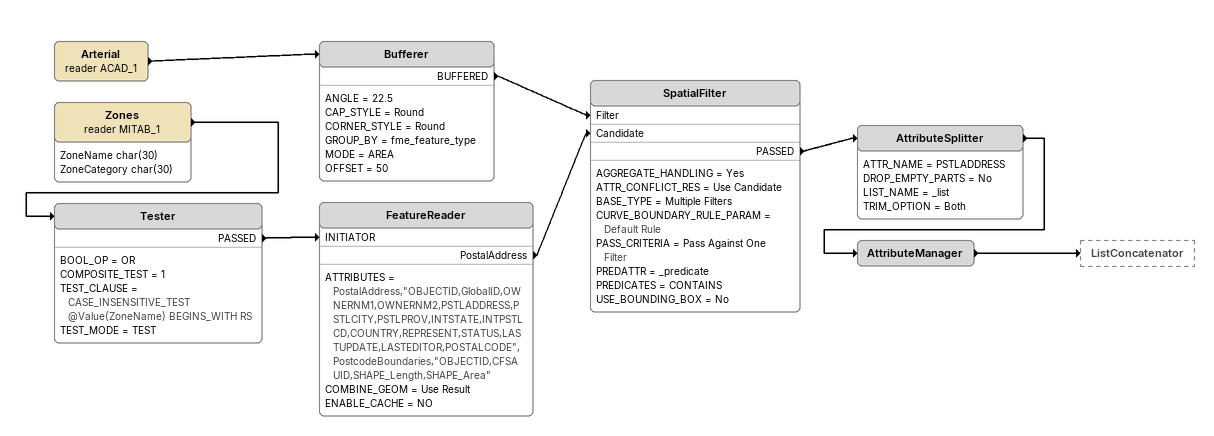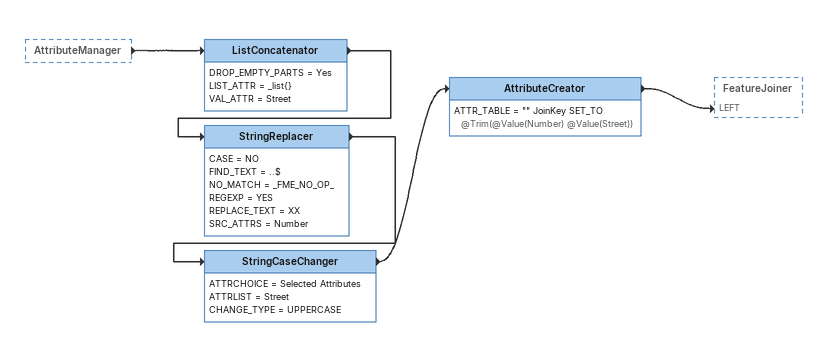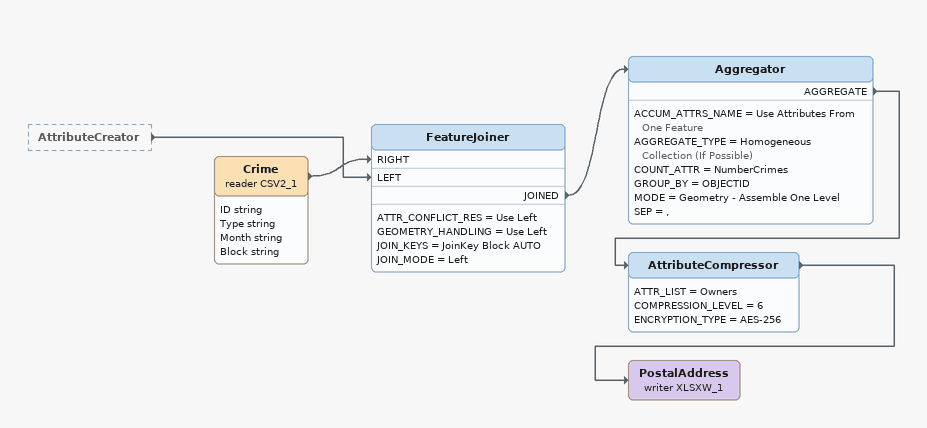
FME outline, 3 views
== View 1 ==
Arterial (reader ACAD_1)
    -> Bufferer
Bufferer
    ANGLE = 22.5
    CAP_STYLE = Round
    CORNER_STYLE = Round
    GROUP_BY = fme_feature_type
    MODE = AREA
    OFFSET = 50
    BUFFERED -> SpatialFilter [Filter]
Zones (reader MITAB_1)
    attributes: ZoneName char(30), ZoneCategory char(30)
    -> Tester
Tester
    BOOL_OP = OR
    COMPOSITE_TEST = 1
    TEST_CLAUSE = CASE_INSENSITIVE_TEST @Value(ZoneName) BEGINS_WITH RS
    TEST_MODE = TEST
    PASSED -> FeatureReader [INITIATOR]
FeatureReader
    ATTRIBUTES = PostalAddress,"OBJECTID,GlobalID,OWNERNM1,OWNERNM2,PSTLADDRESS,PSTLCITY,PSTLPROV,INTSTATE,INTPSTLCD,COUNTRY,REPRESENT,STATUS,LASTUPDATE,LASTEDITOR,POSTALCODE",PostcodeBoundaries,"OBJECTID,CFSAUID,SHAPE_Length,SHAPE_Area"
    COMBINE_GEOM = Use Result
    ENABLE_CACHE = NO
    PostalAddress -> SpatialFilter [Candidate]
SpatialFilter
    AGGREGATE_HANDLING = Yes
    ATTR_CONFLICT_RES = Use Candidate
    BASE_TYPE = Multiple Filters
    CURVE_BOUNDARY_RULE_PARAM = Default Rule
    PASS_CRITERIA = Pass Against One Filter
    PREDATTR = _predicate
    PREDICATES = CONTAINS
    USE_BOUNDING_BOX = No
    PASSED -> AttributeSplitter
AttributeSplitter
    ATTR_NAME = PSTLADDRESS
    DROP_EMPTY_PARTS = No
    LIST_NAME = _list
    TRIM_OPTION = Both
    -> AttributeManager
AttributeManager
    -> ListConcatenator

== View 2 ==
AttributeManager [outside]
    -> ListConcatenator
ListConcatenator
    DROP_EMPTY_PARTS = Yes
    LIST_ATTR = _list{}
    VAL_ATTR = Street
    -> StringReplacer
StringReplacer
    CASE = NO
    FIND_TEXT = ..$
    NO_MATCH = _FME_NO_OP_
    REGEXP = YES
    REPLACE_TEXT = XX
    SRC_ATTRS = Number
    -> StringCaseChanger
StringCaseChanger
    ATTRCHOICE = Selected Attributes
    ATTRLIST = Street
    CHANGE_TYPE = UPPERCASE
    -> AttributeCreator
AttributeCreator
    ATTR_TABLE = "" JoinKey SET_TO @Trim(@Value(Number) @Value(Street))
    -> FeatureJoiner [LEFT]

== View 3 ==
AttributeCreator [outside]
    -> FeatureJoiner [LEFT]
Crime (reader CSV2_1)
    attributes: ID string, Type string, Month string, Block string
    -> FeatureJoiner [RIGHT]
FeatureJoiner
    ATTR_CONFLICT_RES = Use Left
    GEOMETRY_HANDLING = Use Left
    JOIN_KEYS = JoinKey Block AUTO
    JOIN_MODE = Left
    JOINED -> Aggregator
Aggregator
    ACCUM_ATTRS_NAME = Use Attributes From One Feature
    AGGREGATE_TYPE = Homogeneous Collection (If Possible)
    COUNT_ATTR = NumberCrimes
    GROUP_BY = OBJECTID
    MODE = Geometry - Assemble One Level
    SEP = ,
    AGGREGATE -> AttributeCompressor
AttributeCompressor
    ATTR_LIST = Owners
    COMPRESSION_LEVEL = 6
    ENCRYPTION_TYPE = AES-256
    -> PostalAddress (writer XLSXW_1)
PostalAddress (writer XLSXW_1)
